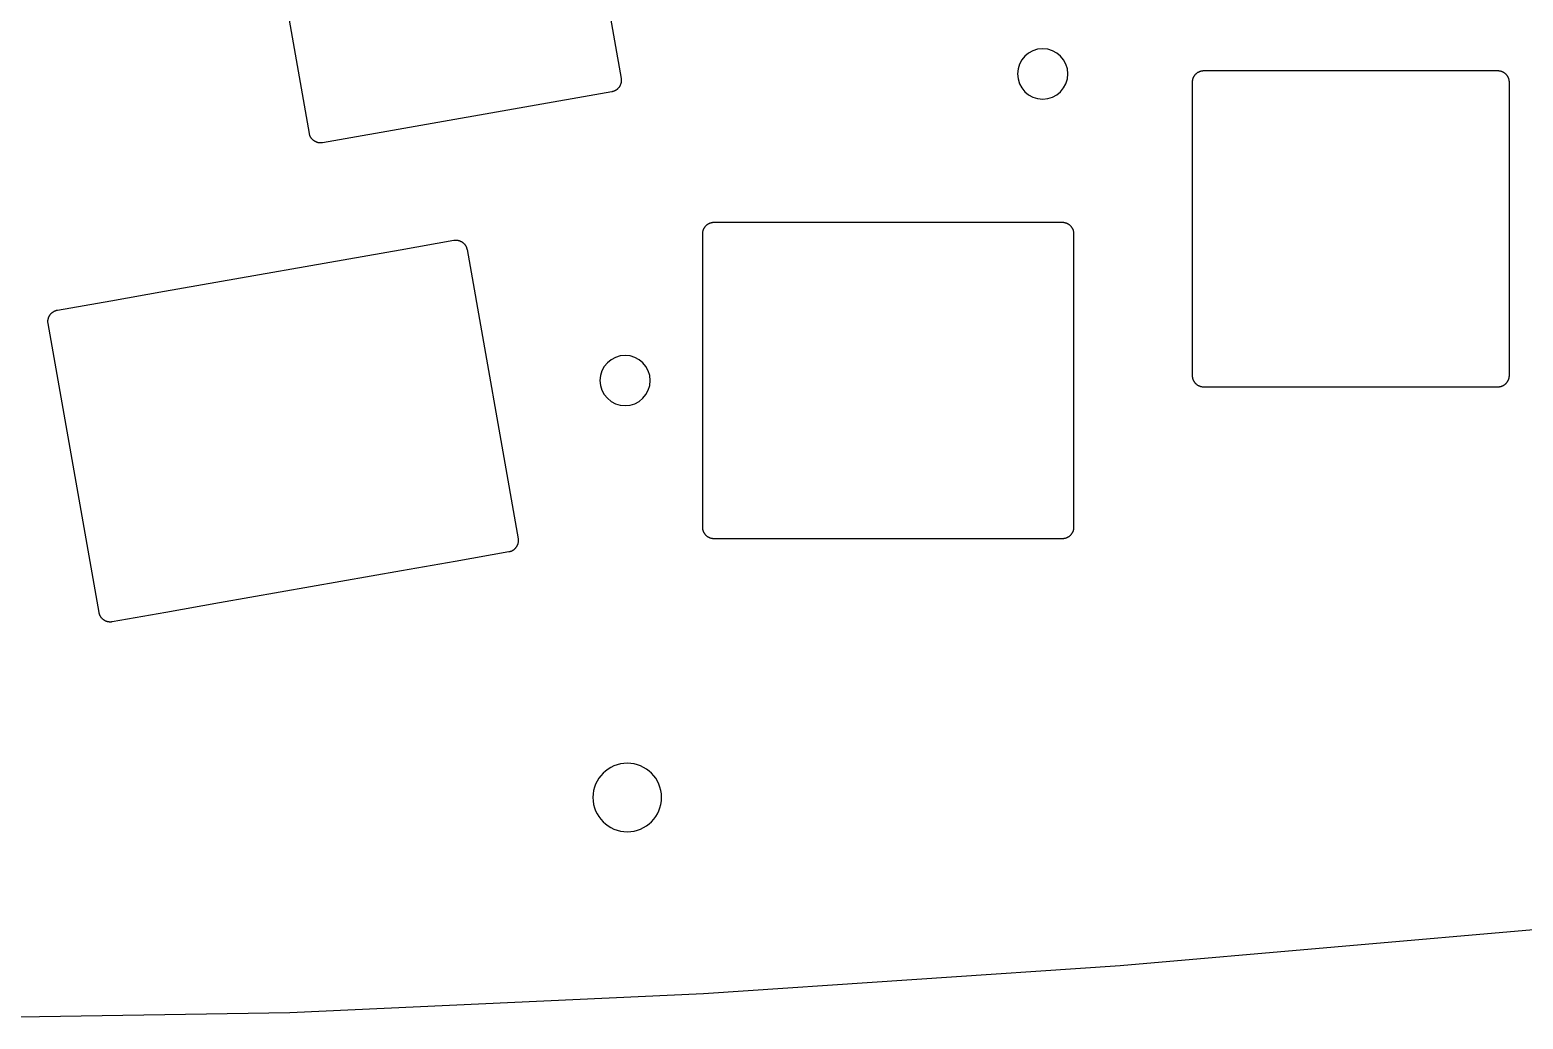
# Model space of a CAD drawing. Extents: x -770 to 754, y -86 to 233.
# Drawn here: x 303.5 to 368.9, y 66.3 to 109.6 of the extents above; entities that cross this region are included whole.
import ezdxf

# ---------------------------------------------------------------- set-up
doc = ezdxf.new("R2010")
doc.units = 0
doc.layers.add('2D_ACR_PLOT$CUT2', color=3, linetype='CONTINUOUS')

msp = doc.modelspace()

# ---------------------------------------------------------------- linework, layer by layer
at = {"layer": '2D_ACR_PLOT$CUT2'}
for p, q in [((327.165, 120.083), (329.396, 107.429)), ((315.757, 105.024), (313.525, 117.678)), ((329.37, 107.16), (329.363, 107.144)), ((329.376, 107.176), (329.37, 107.16)), ((329.381, 107.192), (329.376, 107.176)), ((329.386, 107.209), (329.381, 107.192)), ((329.39, 107.225), (329.386, 107.209)), ((329.394, 107.242), (329.39, 107.225)), ((329.397, 107.259), (329.394, 107.242)), ((329.396, 107.429), (329.399, 107.412)), ((329.399, 107.276), (329.397, 107.259)), ((329.399, 107.412), (329.401, 107.395)), ((329.401, 107.292), (329.399, 107.276)), ((329.401, 107.395), (329.403, 107.378)), ((329.403, 107.309), (329.401, 107.292)), ((329.403, 107.378), (329.403, 107.361)), ((329.403, 107.361), (329.404, 107.344)), ((329.404, 107.327), (329.403, 107.309)), ((329.404, 107.344), (329.404, 107.327)), ((354.399, 107.291), (354.4, 107.308)), ((354.399, 107.274), (354.399, 107.291)), ((354.399, 94.424), (354.399, 107.274)), ((354.4, 107.308), (354.401, 107.325)), ((354.401, 107.325), (354.403, 107.342)), ((354.403, 107.342), (354.406, 107.359)), ((354.406, 107.359), (354.409, 107.376)), ((354.409, 107.376), (354.413, 107.392)), ((354.413, 107.392), (354.417, 107.409)), ((354.417, 107.409), (354.422, 107.425)), ((354.422, 107.425), (354.428, 107.441)), ((354.428, 107.441), (354.434, 107.457)), ((354.434, 107.457), (354.44, 107.473)), ((354.44, 107.473), (354.447, 107.489)), ((354.447, 107.489), (354.455, 107.504)), ((354.455, 107.504), (354.463, 107.519)), ((354.463, 107.519), (354.471, 107.534)), ((354.471, 107.534), (354.481, 107.548)), ((354.481, 107.548), (354.49, 107.562)), ((354.49, 107.562), (354.5, 107.576)), ((354.5, 107.576), (354.511, 107.589)), ((354.511, 107.589), (354.522, 107.603)), ((354.522, 107.603), (354.533, 107.615)), ((354.533, 107.615), (354.545, 107.627)), ((354.545, 107.627), (354.557, 107.639)), ((354.557, 107.639), (354.57, 107.651)), ((354.57, 107.651), (354.583, 107.662)), ((354.583, 107.662), (354.597, 107.672)), ((354.597, 107.672), (354.61, 107.682)), ((354.61, 107.682), (354.624, 107.692)), ((354.624, 107.692), (354.639, 107.701)), ((354.639, 107.701), (354.654, 107.71)), ((354.654, 107.71), (354.669, 107.718)), ((354.669, 107.718), (354.684, 107.725)), ((354.684, 107.725), (354.699, 107.733)), ((354.699, 107.733), (354.715, 107.739)), ((354.715, 107.739), (354.731, 107.745)), ((354.731, 107.745), (354.747, 107.751)), ((354.747, 107.751), (354.764, 107.755)), ((354.764, 107.755), (354.78, 107.76)), ((354.78, 107.76), (354.797, 107.763)), ((354.797, 107.763), (354.814, 107.767)), ((354.814, 107.767), (354.831, 107.769)), ((354.831, 107.769), (354.848, 107.771)), ((354.848, 107.771), (354.865, 107.773)), ((354.865, 107.773), (354.882, 107.774)), ((354.882, 107.774), (354.899, 107.774)), ((354.899, 107.774), (367.749, 107.774)), ((367.749, 107.774), (367.766, 107.774)), ((367.766, 107.774), (367.783, 107.773)), ((367.783, 107.773), (367.8, 107.771)), ((367.8, 107.771), (367.817, 107.769)), ((367.817, 107.769), (367.834, 107.767)), ((367.834, 107.767), (367.85, 107.763)), ((367.85, 107.763), (367.867, 107.76)), ((367.867, 107.76), (367.884, 107.755)), ((367.884, 107.755), (367.9, 107.751)), ((367.9, 107.751), (367.916, 107.745)), ((367.916, 107.745), (367.932, 107.739)), ((367.932, 107.739), (367.948, 107.733)), ((367.948, 107.733), (367.963, 107.725)), ((367.963, 107.725), (367.979, 107.718)), ((367.979, 107.718), (367.994, 107.71)), ((367.994, 107.71), (368.008, 107.701)), ((368.008, 107.701), (368.023, 107.692)), ((368.023, 107.692), (368.037, 107.682)), ((368.037, 107.682), (368.051, 107.672)), ((368.051, 107.672), (368.064, 107.662)), ((368.064, 107.662), (368.077, 107.651)), ((368.077, 107.651), (368.09, 107.639)), ((368.09, 107.639), (368.102, 107.627)), ((368.102, 107.627), (368.114, 107.615)), ((368.114, 107.615), (368.126, 107.603)), ((368.126, 107.603), (368.137, 107.589)), ((368.137, 107.589), (368.147, 107.576)), ((368.147, 107.576), (368.157, 107.562)), ((368.157, 107.562), (368.167, 107.548)), ((368.167, 107.548), (368.176, 107.534)), ((368.176, 107.534), (368.184, 107.519)), ((368.184, 107.519), (368.193, 107.504)), ((368.193, 107.504), (368.2, 107.489)), ((368.2, 107.489), (368.207, 107.473)), ((368.207, 107.473), (368.214, 107.457)), ((368.214, 107.457), (368.22, 107.441)), ((368.22, 107.441), (368.225, 107.425)), ((368.225, 107.425), (368.23, 107.409)), ((368.23, 107.409), (368.234, 107.392)), ((368.234, 107.392), (368.238, 107.376)), ((368.238, 107.376), (368.241, 107.359)), ((368.241, 107.359), (368.244, 107.342)), ((368.244, 107.342), (368.246, 107.325)), ((368.246, 107.325), (368.248, 107.308)), ((368.248, 107.308), (368.248, 107.291)), ((368.248, 107.291), (368.249, 107.274)), ((368.249, 107.274), (368.249, 94.424)), ((328.991, 106.849), (316.336, 104.618)), ((329.007, 106.853), (328.991, 106.849)), ((329.024, 106.856), (329.007, 106.853)), ((329.041, 106.861), (329.024, 106.856)), ((329.057, 106.866), (329.041, 106.861)), ((329.073, 106.871), (329.057, 106.866)), ((329.089, 106.877), (329.073, 106.871)), ((329.105, 106.884), (329.089, 106.877)), ((329.12, 106.891), (329.105, 106.884)), ((329.136, 106.899), (329.12, 106.891)), ((329.151, 106.907), (329.136, 106.899)), ((329.165, 106.915), (329.151, 106.907)), ((329.18, 106.925), (329.165, 106.915)), ((329.194, 106.934), (329.18, 106.925)), ((329.207, 106.944), (329.194, 106.934)), ((329.221, 106.955), (329.207, 106.944)), ((329.234, 106.966), (329.221, 106.955)), ((329.247, 106.978), (329.234, 106.966)), ((329.259, 106.989), (329.247, 106.978)), ((329.271, 107.002), (329.259, 106.989)), ((329.282, 107.015), (329.271, 107.002)), ((329.293, 107.028), (329.282, 107.015)), ((329.303, 107.041), (329.293, 107.028)), ((329.313, 107.055), (329.303, 107.041)), ((329.323, 107.069), (329.313, 107.055)), ((329.332, 107.084), (329.323, 107.069)), ((329.341, 107.098), (329.332, 107.084)), ((329.349, 107.113), (329.341, 107.098)), ((329.356, 107.129), (329.349, 107.113)), ((329.363, 107.144), (329.356, 107.129)), ((315.76, 105.007), (315.757, 105.024)), ((315.764, 104.99), (315.76, 105.007)), ((315.768, 104.974), (315.764, 104.99)), ((315.773, 104.957), (315.768, 104.974)), ((315.779, 104.941), (315.773, 104.957)), ((315.785, 104.925), (315.779, 104.941)), ((315.791, 104.909), (315.785, 104.925)), ((315.798, 104.894), (315.791, 104.909)), ((315.806, 104.879), (315.798, 104.894)), ((315.814, 104.864), (315.806, 104.879)), ((315.823, 104.849), (315.814, 104.864)), ((315.832, 104.835), (315.823, 104.849)), ((315.842, 104.82), (315.832, 104.835)), ((315.852, 104.807), (315.842, 104.82)), ((315.862, 104.793), (315.852, 104.807)), ((315.873, 104.78), (315.862, 104.793)), ((315.885, 104.768), (315.873, 104.78)), ((315.897, 104.755), (315.885, 104.768)), ((315.909, 104.744), (315.897, 104.755)), ((315.922, 104.732), (315.909, 104.744)), ((315.935, 104.721), (315.922, 104.732)), ((315.948, 104.711), (315.935, 104.721)), ((315.962, 104.701), (315.948, 104.711)), ((315.976, 104.691), (315.962, 104.701)), ((315.991, 104.682), (315.976, 104.691)), ((316.006, 104.674), (315.991, 104.682)), ((316.021, 104.666), (316.006, 104.674)), ((316.036, 104.658), (316.021, 104.666)), ((316.052, 104.651), (316.036, 104.658)), ((316.067, 104.644), (316.052, 104.651)), ((316.083, 104.639), (316.067, 104.644)), ((316.1, 104.633), (316.083, 104.639)), ((316.116, 104.628), (316.1, 104.633)), ((316.133, 104.624), (316.116, 104.628)), ((316.149, 104.62), (316.133, 104.624)), ((316.166, 104.617), (316.149, 104.62)), ((316.183, 104.615), (316.166, 104.617)), ((316.2, 104.613), (316.183, 104.615)), ((316.217, 104.611), (316.2, 104.613)), ((316.234, 104.611), (316.217, 104.611)), ((316.251, 104.61), (316.234, 104.611)), ((316.268, 104.611), (316.251, 104.61)), ((316.285, 104.612), (316.268, 104.611)), ((316.302, 104.613), (316.285, 104.612)), ((316.319, 104.615), (316.302, 104.613)), ((316.336, 104.618), (316.319, 104.615)), ((332.967, 100.638), (332.968, 100.655)), ((332.967, 87.788), (332.967, 100.638)), ((332.968, 100.655), (332.969, 100.672)), ((332.969, 100.672), (332.97, 100.689)), ((332.97, 100.689), (332.972, 100.706)), ((332.972, 100.706), (332.975, 100.723)), ((332.975, 100.723), (332.978, 100.74)), ((332.978, 100.74), (332.982, 100.757)), ((332.982, 100.757), (332.986, 100.773)), ((332.986, 100.773), (332.991, 100.789)), ((332.991, 100.789), (332.996, 100.806)), ((332.996, 100.806), (333.002, 100.822)), ((333.002, 100.822), (333.009, 100.837)), ((333.009, 100.837), (333.016, 100.853)), ((333.016, 100.853), (333.023, 100.868)), ((333.023, 100.868), (333.032, 100.883)), ((333.032, 100.883), (333.04, 100.898)), ((333.04, 100.898), (333.049, 100.912)), ((333.049, 100.912), (333.059, 100.927)), ((333.059, 100.927), (333.069, 100.94)), ((333.069, 100.94), (333.08, 100.954)), ((333.08, 100.954), (333.091, 100.967)), ((333.091, 100.967), (333.102, 100.979)), ((333.102, 100.979), (333.114, 100.992)), ((333.114, 100.992), (333.126, 101.004)), ((333.126, 101.004), (333.139, 101.015)), ((333.139, 101.015), (333.152, 101.026)), ((333.152, 101.026), (333.165, 101.037)), ((333.165, 101.037), (333.179, 101.047)), ((333.179, 101.047), (333.193, 101.056)), ((333.193, 101.056), (333.208, 101.065)), ((333.208, 101.065), (333.222, 101.074)), ((333.222, 101.074), (333.237, 101.082)), ((333.237, 101.082), (333.253, 101.09)), ((333.253, 101.09), (333.268, 101.097)), ((333.268, 101.097), (333.284, 101.103)), ((333.284, 101.103), (333.3, 101.109)), ((333.3, 101.109), (333.316, 101.115)), ((333.316, 101.115), (333.333, 101.12)), ((333.333, 101.12), (333.349, 101.124)), ((333.349, 101.124), (333.366, 101.128)), ((333.366, 101.128), (333.382, 101.131)), ((333.382, 101.131), (333.399, 101.134)), ((333.399, 101.134), (333.416, 101.136)), ((333.416, 101.136), (333.433, 101.137)), ((333.433, 101.137), (333.45, 101.138)), ((333.45, 101.138), (333.467, 101.138)), ((333.467, 101.138), (335.849, 101.138)), ((335.849, 101.138), (346.319, 101.138)), ((346.319, 101.138), (348.699, 101.138)), ((348.699, 101.138), (348.716, 101.138)), ((348.716, 101.138), (348.733, 101.137)), ((348.733, 101.137), (348.75, 101.136)), ((348.75, 101.136), (348.767, 101.134)), ((348.767, 101.134), (348.784, 101.131)), ((348.784, 101.131), (348.8, 101.128)), ((348.8, 101.128), (348.817, 101.124)), ((348.817, 101.124), (348.834, 101.12)), ((348.834, 101.12), (348.85, 101.115)), ((348.85, 101.115), (348.866, 101.109)), ((348.866, 101.109), (348.882, 101.103)), ((348.882, 101.103), (348.898, 101.097)), ((348.898, 101.097), (348.913, 101.09)), ((348.913, 101.09), (348.929, 101.082)), ((348.929, 101.082), (348.944, 101.074)), ((348.944, 101.074), (348.958, 101.065)), ((348.958, 101.065), (348.973, 101.056)), ((348.973, 101.056), (348.987, 101.047)), ((348.987, 101.047), (349.001, 101.037)), ((349.001, 101.037), (349.014, 101.026)), ((349.014, 101.026), (349.027, 101.015)), ((349.027, 101.015), (349.04, 101.004)), ((349.04, 101.004), (349.052, 100.992)), ((349.052, 100.992), (349.064, 100.979)), ((349.064, 100.979), (349.076, 100.967)), ((349.076, 100.967), (349.087, 100.954)), ((349.087, 100.954), (349.097, 100.94)), ((349.097, 100.94), (349.107, 100.927)), ((349.107, 100.927), (349.117, 100.912)), ((349.117, 100.912), (349.126, 100.898)), ((349.126, 100.898), (349.134, 100.883)), ((349.134, 100.883), (349.143, 100.868)), ((349.143, 100.868), (349.15, 100.853)), ((349.15, 100.853), (349.157, 100.837)), ((349.157, 100.837), (349.164, 100.822)), ((349.164, 100.822), (349.17, 100.806)), ((349.17, 100.806), (349.175, 100.789)), ((349.175, 100.789), (349.18, 100.773)), ((349.18, 100.773), (349.184, 100.757)), ((349.184, 100.757), (349.188, 100.74)), ((349.188, 100.74), (349.191, 100.723)), ((349.191, 100.723), (349.194, 100.706)), ((349.194, 100.706), (349.196, 100.689)), ((349.196, 100.689), (349.197, 100.672)), ((349.197, 100.672), (349.198, 100.655)), ((349.198, 100.655), (349.199, 100.638)), ((349.199, 100.638), (349.199, 87.788)), ((319.732, 99.937), (322.077, 100.35)), ((322.077, 100.35), (322.094, 100.353)), ((322.094, 100.353), (322.111, 100.355)), ((322.111, 100.355), (322.128, 100.356)), ((322.128, 100.356), (322.145, 100.357)), ((322.145, 100.357), (322.162, 100.358)), ((322.162, 100.358), (322.179, 100.357)), ((322.179, 100.357), (322.196, 100.357)), ((322.196, 100.357), (322.213, 100.355)), ((322.213, 100.355), (322.23, 100.353)), ((322.23, 100.353), (322.247, 100.351)), ((322.247, 100.351), (322.263, 100.347)), ((322.263, 100.347), (322.28, 100.344)), ((322.28, 100.344), (322.297, 100.34)), ((322.297, 100.34), (322.313, 100.335)), ((322.313, 100.335), (322.329, 100.329)), ((322.329, 100.329), (322.345, 100.323)), ((322.345, 100.323), (322.361, 100.317)), ((322.361, 100.317), (322.377, 100.31)), ((322.377, 100.31), (322.392, 100.302)), ((322.392, 100.302), (322.407, 100.294)), ((322.407, 100.294), (322.422, 100.286)), ((322.422, 100.286), (322.436, 100.277)), ((322.436, 100.277), (322.45, 100.267)), ((322.45, 100.267), (322.464, 100.257)), ((322.464, 100.257), (322.478, 100.247)), ((322.478, 100.247), (322.491, 100.236)), ((322.491, 100.236), (322.503, 100.224)), ((322.503, 100.224), (322.516, 100.212)), ((322.516, 100.212), (322.528, 100.2)), ((322.528, 100.2), (322.539, 100.188)), ((322.539, 100.188), (322.55, 100.175)), ((322.55, 100.175), (322.561, 100.161)), ((322.561, 100.161), (322.571, 100.147)), ((322.571, 100.147), (322.581, 100.133)), ((322.581, 100.133), (322.59, 100.119)), ((322.59, 100.119), (322.598, 100.104)), ((322.598, 100.104), (322.607, 100.089)), ((322.607, 100.089), (322.614, 100.074)), ((322.614, 100.074), (322.621, 100.059)), ((322.621, 100.059), (322.628, 100.043)), ((322.628, 100.043), (322.634, 100.027)), ((322.634, 100.027), (322.64, 100.011)), ((322.64, 100.011), (322.645, 99.994)), ((322.645, 99.994), (322.649, 99.978)), ((322.649, 99.978), (322.653, 99.961)), ((309.422, 98.119), (319.732, 99.937)), ((322.653, 99.961), (322.656, 99.944)), ((322.656, 99.944), (324.887, 87.29)), ((307.076, 97.705), (309.422, 98.119)), ((304.732, 97.292), (307.076, 97.705)), ((304.319, 96.814), (304.32, 96.831)), ((304.319, 96.797), (304.319, 96.814)), ((304.319, 96.78), (304.319, 96.797)), ((304.32, 96.763), (304.319, 96.78)), ((304.32, 96.831), (304.321, 96.848)), ((304.321, 96.746), (304.32, 96.763)), ((304.321, 96.848), (304.323, 96.865)), ((304.324, 96.729), (304.321, 96.746)), ((304.323, 96.865), (304.326, 96.882)), ((304.326, 96.712), (304.324, 96.729)), ((304.326, 96.882), (304.329, 96.899)), ((306.558, 84.058), (304.326, 96.712)), ((304.329, 96.899), (304.332, 96.916)), ((304.332, 96.916), (304.337, 96.932)), ((304.337, 96.932), (304.342, 96.949)), ((304.342, 96.949), (304.347, 96.965)), ((304.347, 96.965), (304.353, 96.981)), ((304.353, 96.981), (304.359, 96.997)), ((304.359, 96.997), (304.366, 97.012)), ((304.366, 97.012), (304.374, 97.028)), ((304.374, 97.028), (304.382, 97.043)), ((304.382, 97.043), (304.39, 97.057)), ((304.39, 97.057), (304.4, 97.072)), ((304.4, 97.072), (304.409, 97.086)), ((304.409, 97.086), (304.419, 97.1)), ((304.419, 97.1), (304.43, 97.113)), ((304.43, 97.113), (304.441, 97.126)), ((304.441, 97.126), (304.452, 97.139)), ((304.452, 97.139), (304.464, 97.151)), ((304.464, 97.151), (304.476, 97.163)), ((304.476, 97.163), (304.489, 97.175)), ((304.489, 97.175), (304.502, 97.186)), ((304.502, 97.186), (304.515, 97.196)), ((304.515, 97.196), (304.529, 97.207)), ((304.529, 97.207), (304.543, 97.216)), ((304.543, 97.216), (304.557, 97.225)), ((304.557, 97.225), (304.572, 97.234)), ((304.572, 97.234), (304.587, 97.242)), ((304.587, 97.242), (304.602, 97.25)), ((304.602, 97.25), (304.618, 97.257)), ((304.618, 97.257), (304.633, 97.264)), ((304.633, 97.264), (304.649, 97.27)), ((304.649, 97.27), (304.666, 97.275)), ((304.666, 97.275), (304.682, 97.28)), ((304.682, 97.28), (304.698, 97.285)), ((304.698, 97.285), (304.715, 97.288)), ((304.715, 97.288), (304.732, 97.292)), ((354.399, 94.407), (354.399, 94.424)), ((354.4, 94.39), (354.399, 94.407)), ((354.401, 94.373), (354.4, 94.39)), ((354.403, 94.356), (354.401, 94.373)), ((354.406, 94.339), (354.403, 94.356)), ((354.409, 94.322), (354.406, 94.339)), ((354.413, 94.306), (354.409, 94.322)), ((354.417, 94.289), (354.413, 94.306)), ((354.422, 94.273), (354.417, 94.289)), ((354.428, 94.257), (354.422, 94.273)), ((354.434, 94.241), (354.428, 94.257)), ((354.44, 94.225), (354.434, 94.241)), ((354.447, 94.209), (354.44, 94.225)), ((354.455, 94.194), (354.447, 94.209)), ((354.463, 94.179), (354.455, 94.194)), ((354.471, 94.164), (354.463, 94.179)), ((354.481, 94.15), (354.471, 94.164)), ((354.49, 94.136), (354.481, 94.15)), ((354.5, 94.122), (354.49, 94.136)), ((354.511, 94.108), (354.5, 94.122)), ((354.522, 94.095), (354.511, 94.108)), ((354.533, 94.083), (354.522, 94.095)), ((368.126, 94.095), (368.114, 94.083)), ((368.137, 94.108), (368.126, 94.095)), ((368.147, 94.122), (368.137, 94.108)), ((368.157, 94.136), (368.147, 94.122)), ((368.167, 94.15), (368.157, 94.136)), ((368.176, 94.164), (368.167, 94.15)), ((368.184, 94.179), (368.176, 94.164)), ((368.193, 94.194), (368.184, 94.179)), ((368.2, 94.209), (368.193, 94.194)), ((368.207, 94.225), (368.2, 94.209)), ((368.214, 94.241), (368.207, 94.225)), ((368.22, 94.257), (368.214, 94.241)), ((368.225, 94.273), (368.22, 94.257)), ((368.23, 94.289), (368.225, 94.273)), ((368.234, 94.306), (368.23, 94.289)), ((368.238, 94.322), (368.234, 94.306)), ((368.241, 94.339), (368.238, 94.322)), ((368.244, 94.356), (368.241, 94.339)), ((368.246, 94.373), (368.244, 94.356)), ((368.248, 94.39), (368.246, 94.373)), ((368.249, 94.424), (368.248, 94.407)), ((368.248, 94.407), (368.248, 94.39)), ((354.545, 94.07), (354.533, 94.083)), ((354.557, 94.059), (354.545, 94.07)), ((354.57, 94.047), (354.557, 94.059)), ((354.583, 94.036), (354.57, 94.047)), ((354.597, 94.026), (354.583, 94.036)), ((354.61, 94.015), (354.597, 94.026)), ((354.624, 94.006), (354.61, 94.015)), ((354.639, 93.997), (354.624, 94.006)), ((354.654, 93.988), (354.639, 93.997)), ((354.669, 93.98), (354.654, 93.988)), ((354.684, 93.972), (354.669, 93.98)), ((354.699, 93.965), (354.684, 93.972)), ((354.715, 93.959), (354.699, 93.965)), ((354.731, 93.953), (354.715, 93.959)), ((354.747, 93.947), (354.731, 93.953)), ((354.764, 93.942), (354.747, 93.947)), ((354.78, 93.938), (354.764, 93.942)), ((354.797, 93.934), (354.78, 93.938)), ((354.814, 93.931), (354.797, 93.934)), ((354.831, 93.929), (354.814, 93.931)), ((354.848, 93.927), (354.831, 93.929)), ((354.865, 93.925), (354.848, 93.927)), ((354.882, 93.924), (354.865, 93.925)), ((354.899, 93.924), (354.882, 93.924)), ((367.749, 93.924), (354.899, 93.924)), ((367.766, 93.924), (367.749, 93.924)), ((367.783, 93.925), (367.766, 93.924)), ((367.8, 93.927), (367.783, 93.925)), ((367.817, 93.929), (367.8, 93.927)), ((367.834, 93.931), (367.817, 93.929)), ((367.85, 93.934), (367.834, 93.931)), ((367.867, 93.938), (367.85, 93.934)), ((367.884, 93.942), (367.867, 93.938)), ((367.9, 93.947), (367.884, 93.942)), ((367.916, 93.953), (367.9, 93.947)), ((367.932, 93.959), (367.916, 93.953)), ((367.948, 93.965), (367.932, 93.959)), ((367.963, 93.972), (367.948, 93.965)), ((367.979, 93.98), (367.963, 93.972)), ((367.994, 93.988), (367.979, 93.98)), ((368.008, 93.997), (367.994, 93.988)), ((368.023, 94.006), (368.008, 93.997)), ((368.037, 94.015), (368.023, 94.006)), ((368.051, 94.026), (368.037, 94.015)), ((368.064, 94.036), (368.051, 94.026)), ((368.077, 94.047), (368.064, 94.036)), ((368.09, 94.059), (368.077, 94.047)), ((368.102, 94.07), (368.09, 94.059)), ((368.114, 94.083), (368.102, 94.07)), ((332.968, 87.771), (332.967, 87.788)), ((332.969, 87.754), (332.968, 87.771)), ((332.97, 87.737), (332.969, 87.754)), ((332.972, 87.72), (332.97, 87.737)), ((332.975, 87.703), (332.972, 87.72)), ((332.978, 87.686), (332.975, 87.703)), ((332.982, 87.67), (332.978, 87.686)), ((332.986, 87.653), (332.982, 87.67)), ((332.991, 87.637), (332.986, 87.653)), ((332.996, 87.621), (332.991, 87.637)), ((333.002, 87.605), (332.996, 87.621)), ((333.009, 87.589), (333.002, 87.605)), ((333.016, 87.573), (333.009, 87.589)), ((333.023, 87.558), (333.016, 87.573)), ((333.032, 87.543), (333.023, 87.558)), ((349.143, 87.558), (349.134, 87.543)), ((349.15, 87.573), (349.143, 87.558)), ((349.157, 87.589), (349.15, 87.573)), ((349.164, 87.605), (349.157, 87.589)), ((349.17, 87.621), (349.164, 87.605)), ((349.175, 87.637), (349.17, 87.621)), ((349.18, 87.653), (349.175, 87.637)), ((349.184, 87.67), (349.18, 87.653)), ((349.188, 87.686), (349.184, 87.67)), ((349.191, 87.703), (349.188, 87.686)), ((349.194, 87.72), (349.191, 87.703)), ((349.196, 87.737), (349.194, 87.72)), ((349.197, 87.754), (349.196, 87.737)), ((349.198, 87.771), (349.197, 87.754)), ((349.199, 87.788), (349.198, 87.771)), ((324.795, 86.902), (324.784, 86.889)), ((324.805, 86.916), (324.795, 86.902)), ((324.814, 86.93), (324.805, 86.916)), ((324.823, 86.945), (324.814, 86.93)), ((324.832, 86.959), (324.823, 86.945)), ((324.84, 86.974), (324.832, 86.959)), ((324.847, 86.99), (324.84, 86.974)), ((324.854, 87.005), (324.847, 86.99)), ((324.861, 87.021), (324.854, 87.005)), ((324.867, 87.037), (324.861, 87.021)), ((324.872, 87.053), (324.867, 87.037)), ((324.877, 87.07), (324.872, 87.053)), ((324.881, 87.086), (324.877, 87.07)), ((324.885, 87.103), (324.881, 87.086)), ((324.888, 87.12), (324.885, 87.103)), ((324.887, 87.29), (324.89, 87.273)), ((324.891, 87.137), (324.888, 87.12)), ((324.89, 87.273), (324.892, 87.256)), ((324.893, 87.154), (324.891, 87.137)), ((324.892, 87.256), (324.894, 87.239)), ((324.894, 87.171), (324.893, 87.154)), ((324.894, 87.239), (324.895, 87.222)), ((324.895, 87.188), (324.894, 87.171)), ((324.895, 87.222), (324.895, 87.205)), ((324.895, 87.205), (324.895, 87.188)), ((333.04, 87.528), (333.032, 87.543)), ((333.049, 87.514), (333.04, 87.528)), ((333.059, 87.5), (333.049, 87.514)), ((333.069, 87.486), (333.059, 87.5)), ((333.08, 87.473), (333.069, 87.486)), ((333.091, 87.46), (333.08, 87.473)), ((333.102, 87.447), (333.091, 87.46)), ((333.114, 87.435), (333.102, 87.447)), ((333.126, 87.423), (333.114, 87.435)), ((333.139, 87.411), (333.126, 87.423)), ((333.152, 87.4), (333.139, 87.411)), ((333.165, 87.39), (333.152, 87.4)), ((333.179, 87.38), (333.165, 87.39)), ((333.193, 87.37), (333.179, 87.38)), ((333.208, 87.361), (333.193, 87.37)), ((333.222, 87.352), (333.208, 87.361)), ((333.237, 87.344), (333.222, 87.352)), ((333.253, 87.337), (333.237, 87.344)), ((333.268, 87.33), (333.253, 87.337)), ((333.284, 87.323), (333.268, 87.33)), ((333.3, 87.317), (333.284, 87.323)), ((333.316, 87.312), (333.3, 87.317)), ((333.333, 87.307), (333.316, 87.312)), ((333.349, 87.302), (333.333, 87.307)), ((333.366, 87.299), (333.349, 87.302)), ((333.382, 87.295), (333.366, 87.299)), ((333.399, 87.293), (333.382, 87.295)), ((333.416, 87.291), (333.399, 87.293)), ((333.433, 87.289), (333.416, 87.291)), ((333.45, 87.288), (333.433, 87.289)), ((333.467, 87.288), (333.45, 87.288)), ((335.847, 87.288), (333.467, 87.288)), ((335.849, 87.288), (335.847, 87.288)), ((348.699, 87.288), (335.849, 87.288)), ((348.716, 87.288), (348.699, 87.288)), ((348.733, 87.289), (348.716, 87.288)), ((348.75, 87.291), (348.733, 87.289)), ((348.767, 87.293), (348.75, 87.291)), ((348.784, 87.295), (348.767, 87.293)), ((348.8, 87.299), (348.784, 87.295)), ((348.817, 87.302), (348.8, 87.299)), ((348.834, 87.307), (348.817, 87.302)), ((348.85, 87.312), (348.834, 87.307)), ((348.866, 87.317), (348.85, 87.312)), ((348.882, 87.323), (348.866, 87.317)), ((348.898, 87.33), (348.882, 87.323)), ((348.913, 87.337), (348.898, 87.33)), ((348.929, 87.344), (348.913, 87.337)), ((348.944, 87.352), (348.929, 87.344)), ((348.958, 87.361), (348.944, 87.352)), ((348.973, 87.37), (348.958, 87.361)), ((348.987, 87.38), (348.973, 87.37)), ((349.001, 87.39), (348.987, 87.38)), ((349.014, 87.4), (349.001, 87.39)), ((349.027, 87.411), (349.014, 87.4)), ((349.04, 87.423), (349.027, 87.411)), ((349.052, 87.435), (349.04, 87.423)), ((349.064, 87.447), (349.052, 87.435)), ((349.076, 87.46), (349.064, 87.447)), ((349.087, 87.473), (349.076, 87.46)), ((349.097, 87.486), (349.087, 87.473)), ((349.107, 87.5), (349.097, 87.486)), ((349.117, 87.514), (349.107, 87.5)), ((349.126, 87.528), (349.117, 87.514)), ((349.134, 87.543), (349.126, 87.528)), ((322.137, 86.297), (319.792, 85.883)), ((324.482, 86.71), (322.137, 86.297)), ((324.499, 86.714), (324.482, 86.71)), ((324.515, 86.717), (324.499, 86.714)), ((324.532, 86.722), (324.515, 86.717)), ((324.548, 86.727), (324.532, 86.722)), ((324.564, 86.732), (324.548, 86.727)), ((324.58, 86.738), (324.564, 86.732)), ((324.596, 86.745), (324.58, 86.738)), ((324.611, 86.752), (324.596, 86.745)), ((324.627, 86.76), (324.611, 86.752)), ((324.642, 86.768), (324.627, 86.76)), ((324.656, 86.777), (324.642, 86.768)), ((324.671, 86.786), (324.656, 86.777)), ((324.685, 86.795), (324.671, 86.786)), ((324.699, 86.806), (324.685, 86.795)), ((324.712, 86.816), (324.699, 86.806)), ((324.725, 86.827), (324.712, 86.816)), ((324.738, 86.839), (324.725, 86.827)), ((324.75, 86.851), (324.738, 86.839)), ((324.762, 86.863), (324.75, 86.851)), ((324.773, 86.876), (324.762, 86.863)), ((324.784, 86.889), (324.773, 86.876)), ((319.792, 85.883), (311.826, 84.479)), ((311.826, 84.479), (309.482, 84.066)), ((306.56, 84.047), (306.558, 84.058)), ((306.562, 84.036), (306.56, 84.047)), ((306.565, 84.025), (306.562, 84.036)), ((306.567, 84.014), (306.565, 84.025)), ((306.571, 84.003), (306.567, 84.014)), ((306.574, 83.992), (306.571, 84.003)), ((306.578, 83.98), (306.574, 83.992)), ((306.582, 83.969), (306.578, 83.98)), ((306.586, 83.958), (306.582, 83.969)), ((306.59, 83.947), (306.586, 83.958)), ((306.595, 83.936), (306.59, 83.947)), ((306.601, 83.925), (306.595, 83.936)), ((306.606, 83.915), (306.601, 83.925)), ((306.612, 83.904), (306.606, 83.915)), ((306.618, 83.893), (306.612, 83.904)), ((306.624, 83.882), (306.618, 83.893)), ((306.631, 83.872), (306.624, 83.882)), ((306.638, 83.862), (306.631, 83.872)), ((306.645, 83.851), (306.638, 83.862)), ((306.653, 83.841), (306.645, 83.851)), ((306.66, 83.831), (306.653, 83.841)), ((306.668, 83.821), (306.66, 83.831)), ((306.677, 83.812), (306.668, 83.821)), ((306.685, 83.802), (306.677, 83.812)), ((306.694, 83.793), (306.685, 83.802)), ((306.703, 83.784), (306.694, 83.793)), ((306.713, 83.775), (306.703, 83.784)), ((306.722, 83.767), (306.713, 83.775)), ((306.732, 83.758), (306.722, 83.767)), ((306.742, 83.75), (306.732, 83.758)), ((306.753, 83.742), (306.742, 83.75)), ((306.763, 83.735), (306.753, 83.742)), ((306.774, 83.728), (306.763, 83.735)), ((306.785, 83.721), (306.774, 83.728)), ((306.796, 83.714), (306.785, 83.721)), ((306.807, 83.707), (306.796, 83.714)), ((306.818, 83.701), (306.807, 83.707)), ((306.83, 83.695), (306.818, 83.701)), ((306.842, 83.69), (306.83, 83.695)), ((306.853, 83.685), (306.842, 83.69)), ((306.865, 83.68), (306.853, 83.685)), ((306.877, 83.675), (306.865, 83.68)), ((306.889, 83.671), (306.877, 83.675)), ((306.901, 83.667), (306.889, 83.671)), ((306.913, 83.664), (306.901, 83.667)), ((306.925, 83.66), (306.913, 83.664)), ((306.937, 83.657), (306.925, 83.66)), ((306.95, 83.655), (306.937, 83.657)), ((306.962, 83.652), (306.95, 83.655)), ((306.974, 83.65), (306.962, 83.652)), ((306.986, 83.649), (306.974, 83.65)), ((306.998, 83.647), (306.986, 83.649)), ((307.01, 83.646), (306.998, 83.647)), ((307.022, 83.645), (307.01, 83.646)), ((307.034, 83.645), (307.022, 83.645)), ((307.046, 83.644), (307.034, 83.645)), ((307.058, 83.644), (307.046, 83.644)), ((307.069, 83.645), (307.058, 83.644)), ((307.081, 83.645), (307.069, 83.645)), ((307.092, 83.646), (307.081, 83.645)), ((307.104, 83.647), (307.092, 83.646)), ((307.115, 83.649), (307.104, 83.647)), ((307.126, 83.65), (307.115, 83.649)), ((309.482, 84.066), (307.126, 83.65)), ((351.231, 68.608), (369.983, 70.252)), ((333.008, 67.386), (351.231, 68.608)), ((314.903, 66.562), (333.008, 67.386)), ((296.537, 66.268), (314.903, 66.562))]:
    msp.add_line(p, q, dxfattribs=at)
at = {"layer": '2D_ACR_PLOT$CUT2', "extrusion": (0, 0, -1)}
for centre, radius in [((-347.845, 107.631), 1.1), ((-329.574, 94.213), 1.1), ((-329.666, 75.967), 1.5)]:
    msp.add_circle(centre, radius, dxfattribs=at)
msp.add_arc((-311.74, 84.971), 0.5, 260.06054, 260.09109, dxfattribs=at)

doc.saveas('drawing.dxf')
